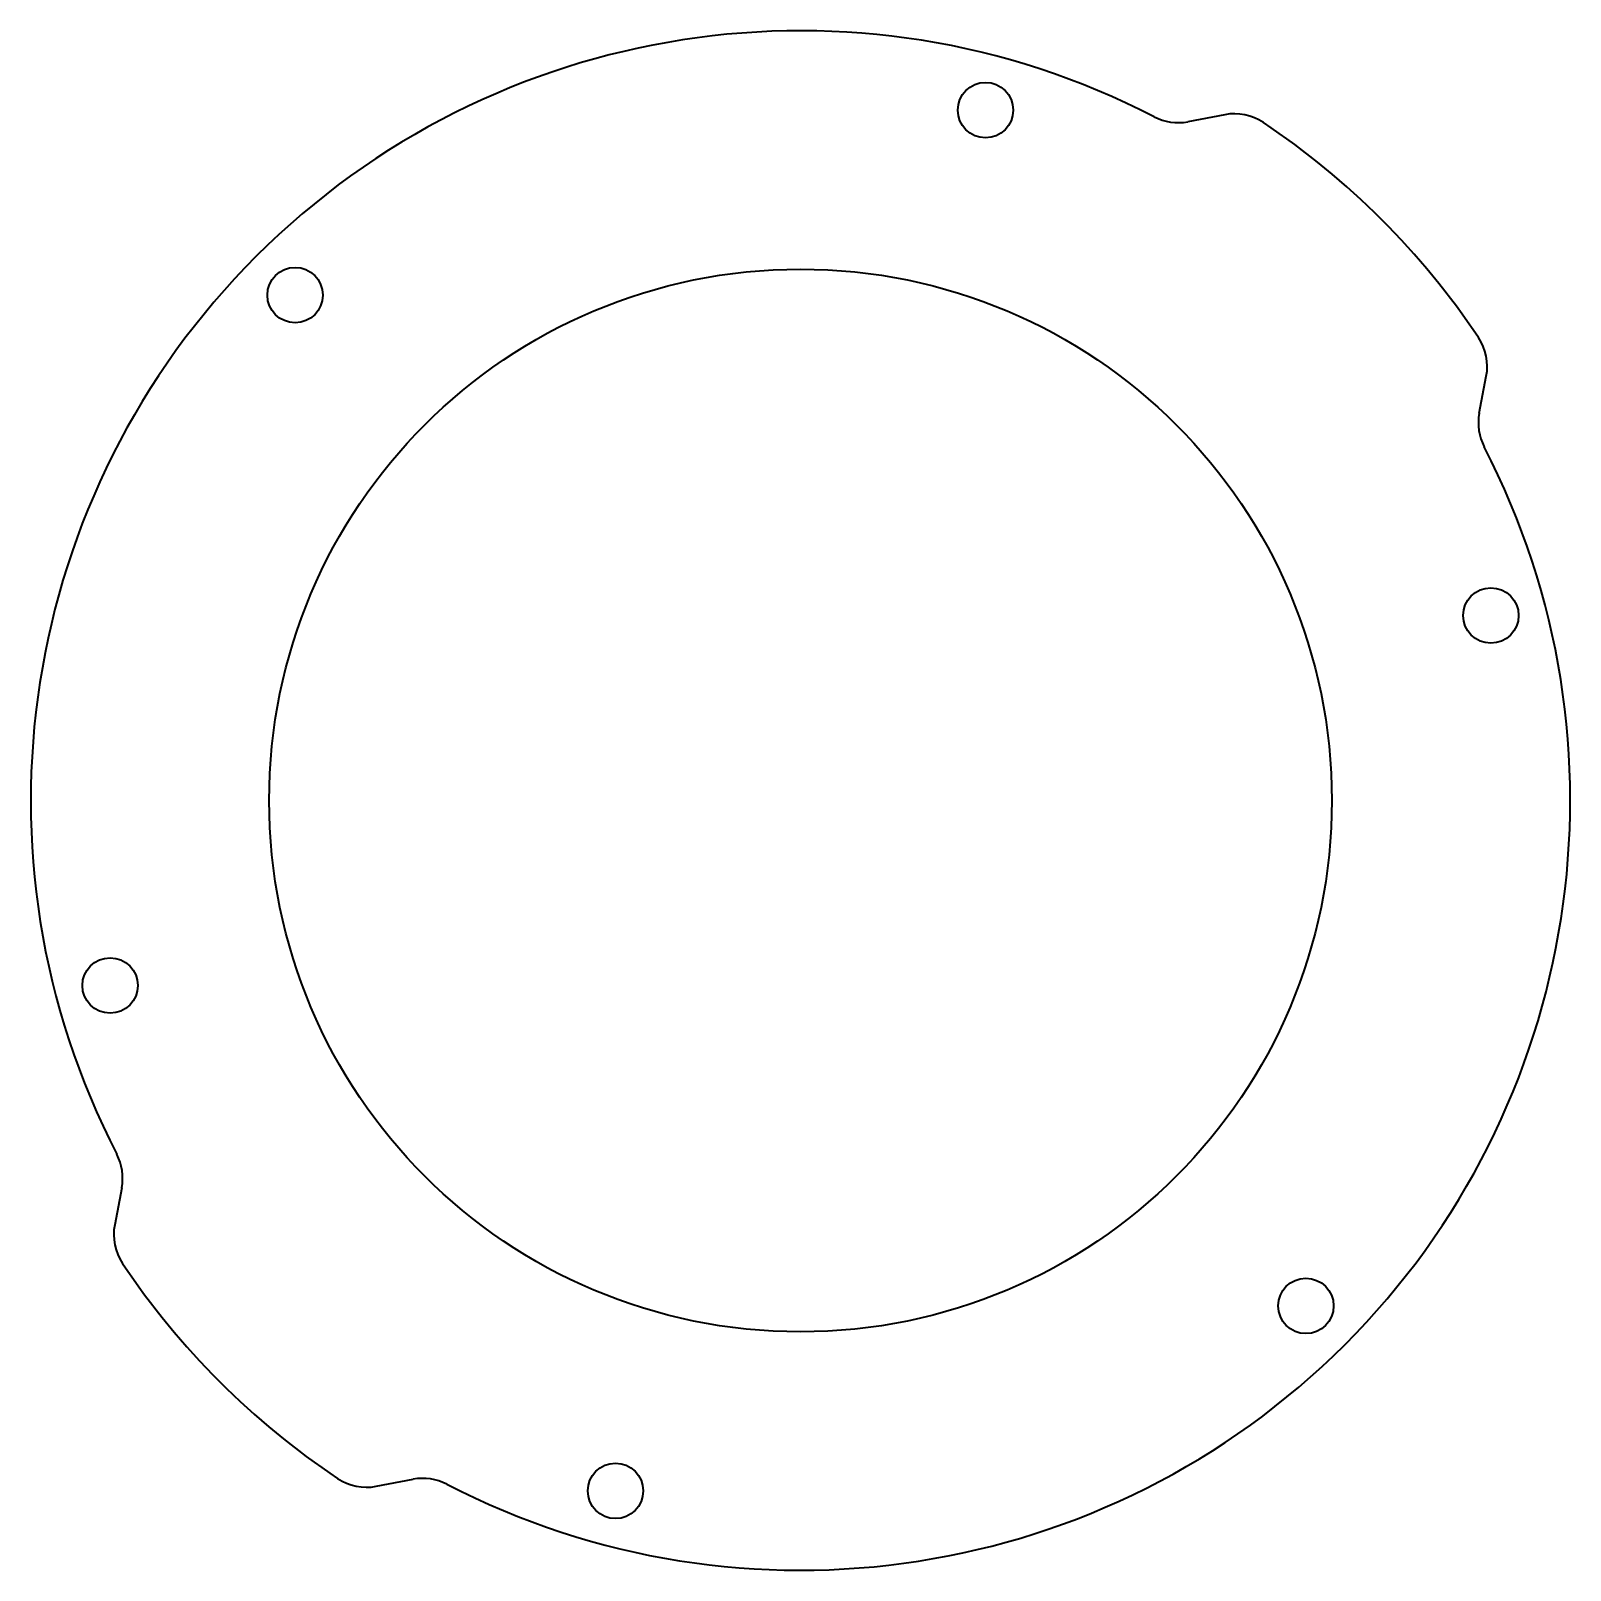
# Model space of a CAD drawing. Header units: inches. Extents: x -1.75 to 1.75, y -1.75 to 1.75.
import ezdxf

# ---------------------------------------------------------------- set-up
doc = ezdxf.new("R2010")
doc.units = ezdxf.units.IN
doc.header["$MEASUREMENT"] = 0
doc.layers.add('Visible', color=7, linetype='Continuous', lineweight=40)

msp = doc.modelspace()

# ---------------------------------------------------------------- linework, layer by layer
at = {"layer": 'Visible'}
for p, q in [((0.9647, 1.5592), (0.8803, 1.5432)), ((1.5432, 0.8803), (1.5592, 0.9647)), ((-1.5432, -0.8803), (-1.5592, -0.9647)), ((-0.9647, -1.5592), (-0.8803, -1.5432))]:
    msp.add_line(p, q, dxfattribs=at)
for centre, radius in [((0.4206, 1.5696), 0.063), ((-1.149, 1.149), 0.063), ((0, 0), 1.208), ((1.5696, 0.4206), 0.063), ((-1.5696, -0.4206), 0.063), ((1.149, -1.149), 0.063), ((-0.4206, -1.5696), 0.063)]:
    msp.add_circle(centre, radius, dxfattribs=at)
for centre, radius, start, end in [((0, 0), 1.75, 62.6481, 207.3519), ((0.8583, 1.6593), 0.1181, 242.6481, 280.7272), ((0.9867, 1.4432), 0.1181, 56.2555, 100.7272), ((0.0682, 0.0682), 1.7717, 33.7445, 56.2555), ((1.4432, 0.9867), 0.1181, 349.2728, 33.7445), ((1.6593, 0.8583), 0.1181, 169.2728, 207.3519), ((0, 0), 1.75, 242.6481, 27.3519), ((-1.6593, -0.8583), 0.1181, 349.2728, 27.3519), ((-1.4432, -0.9867), 0.1181, 169.2728, 213.7445), ((-0.0682, -0.0682), 1.7717, 213.7445, 236.2555), ((-0.9867, -1.4432), 0.1181, 236.2555, 280.7272), ((-0.8583, -1.6593), 0.1181, 62.6481, 100.7272)]:
    msp.add_arc(centre, radius, start, end, dxfattribs=at)

doc.saveas('drawing.dxf')
